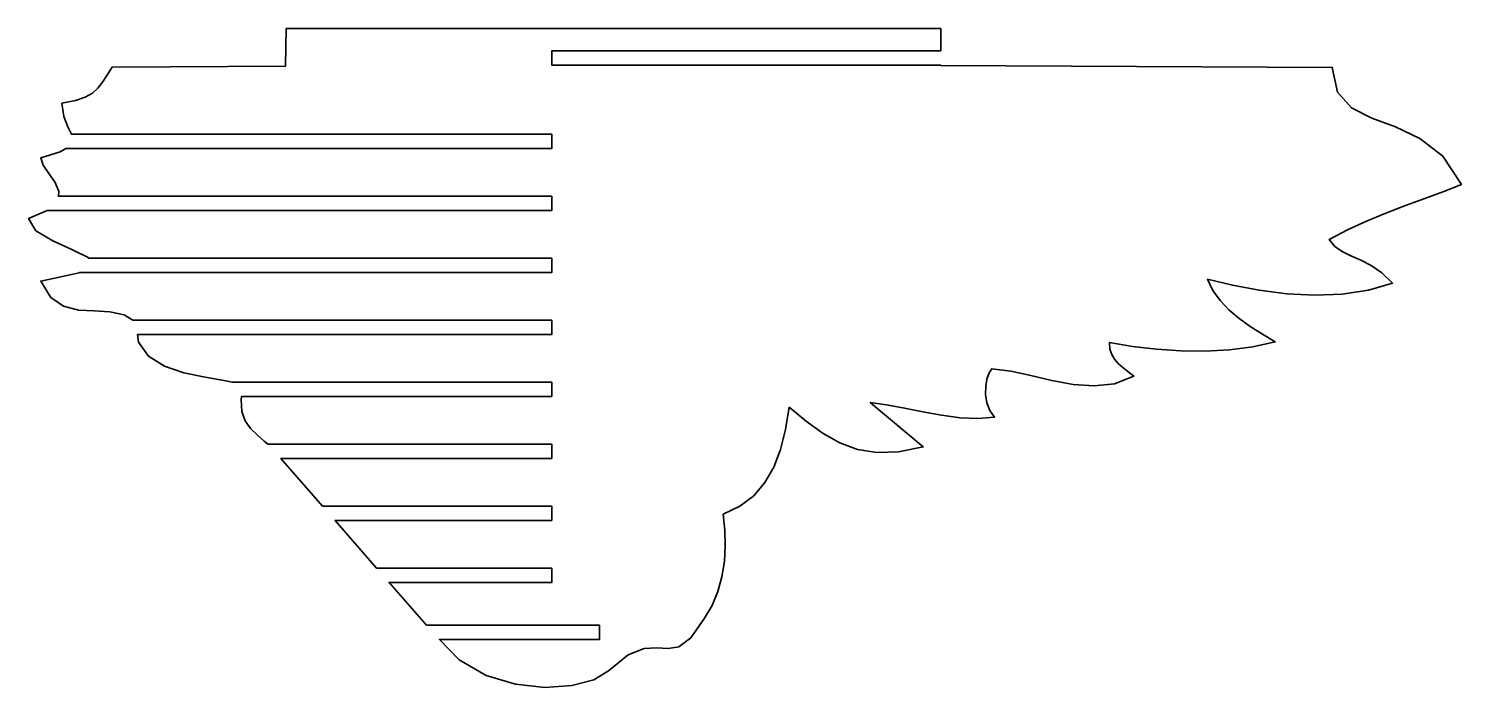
# Model space of a CAD drawing. Header units: millimetres. Extents: x -832 to 832, y -2001 to 2001.
# Drawn here: x -832 to -231, y 1333 to 1609 of the extents above; entities that cross this region are included whole.
import ezdxf

# ---------------------------------------------------------------- set-up
doc = ezdxf.new("R2010")
doc.units = ezdxf.units.MM
doc.header["$MEASUREMENT"] = 0
doc.layers.add('layer 1', color=7, linetype='Continuous')

msp = doc.modelspace()

# ---------------------------------------------------------------- linework, layer by layer
at = {"layer": 'layer 1', "color": 250, "lineweight": 35}
msp.add_open_spline([(-736.4755, 1438.5124), (-736.4755, 1438.5124), (-733.5173, 1435.9908), (-733.5173, 1435.9908), (-733.5173, 1435.9908), (-733.5173, 1435.9908), (-732.0567, 1434.6694), (-732.0567, 1434.6694), (-732.0567, 1434.6694), (-732.0567, 1434.6694), (-612.9057, 1434.6693), (-612.9057, 1434.6693), (-612.9057, 1434.6693), (-612.9057, 1434.6693), (-612.9057, 1428.6693), (-612.9057, 1428.6693), (-612.9057, 1428.6693), (-612.9057, 1428.6693), (-726.5211, 1428.6694), (-726.5211, 1428.6694), (-726.5211, 1428.6694), (-726.5211, 1428.6694), (-709.0562, 1408.6694), (-709.0562, 1408.6694), (-709.0562, 1408.6694), (-709.0562, 1408.6694), (-612.9058, 1408.6694), (-612.9058, 1408.6694), (-612.9058, 1408.6694), (-612.9058, 1408.6694), (-612.9058, 1402.6694), (-612.9058, 1402.6694), (-612.9058, 1402.6694), (-612.9058, 1402.6694), (-703.8167, 1402.6694), (-703.8167, 1402.6694), (-703.8167, 1402.6694), (-703.8167, 1402.6694), (-686.3516, 1382.6693), (-686.3516, 1382.6693), (-686.3516, 1382.6693), (-686.3516, 1382.6693), (-612.9058, 1382.6693), (-612.9058, 1382.6693), (-612.9058, 1382.6693), (-612.9058, 1382.6693), (-612.9058, 1376.6693), (-612.9058, 1376.6693), (-612.9058, 1376.6693), (-612.9058, 1376.6693), (-681.1121, 1376.6693), (-681.1121, 1376.6693), (-681.1121, 1376.6693), (-681.1121, 1376.6693), (-665.3937, 1358.6694), (-665.3937, 1358.6694), (-665.3937, 1358.6694), (-665.3937, 1358.6694), (-592.8784, 1358.6694), (-592.8784, 1358.6694), (-592.8784, 1358.6694), (-592.8784, 1358.6694), (-592.8784, 1352.6694), (-592.8784, 1352.6694), (-592.8784, 1352.6694), (-592.8784, 1352.6694), (-660.0438, 1352.6694), (-660.0438, 1352.6694), (-660.0438, 1352.6694), (-660.0438, 1352.6694), (-651.7688, 1344.149), (-651.7688, 1344.149), (-651.7688, 1344.149), (-651.7688, 1344.149), (-640.4017, 1337.6552), (-640.4017, 1337.6552), (-640.4017, 1337.6552), (-640.4017, 1337.6552), (-628.0527, 1333.9438), (-628.0527, 1333.9438), (-628.0527, 1333.9438), (-628.0527, 1333.9438), (-615.7373, 1332.6446), (-615.7373, 1332.6446), (-615.7373, 1332.6446), (-615.7373, 1332.6446), (-604.471, 1333.3875), (-604.471, 1333.3875), (-604.471, 1333.3875), (-604.471, 1333.3875), (-595.2693, 1335.8016), (-595.2693, 1335.8016), (-595.2693, 1335.8016), (-595.2693, 1335.8016), (-589.148, 1339.517), (-589.148, 1339.517), (-589.148, 1339.517), (-589.148, 1339.517), (-580.7977, 1346.2796), (-580.7977, 1346.2796), (-580.7977, 1346.2796), (-580.7977, 1346.2796), (-574.1857, 1348.9393), (-574.1857, 1348.9393), (-574.1857, 1348.9393), (-574.1857, 1348.9393), (-568.7859, 1349.2368), (-568.7859, 1349.2368), (-568.7859, 1349.2368), (-568.7859, 1349.2368), (-564.0726, 1348.9122), (-564.0726, 1348.9122), (-564.0726, 1348.9122), (-564.0726, 1348.9122), (-559.5203, 1349.7067), (-559.5203, 1349.7067), (-559.5203, 1349.7067), (-559.5203, 1349.7067), (-554.6028, 1353.3607), (-554.6028, 1353.3607), (-554.6028, 1353.3607), (-554.6028, 1353.3607), (-548.7949, 1361.6151), (-548.7949, 1361.6151), (-548.7949, 1361.6151), (-548.7949, 1361.6151), (-545.5844, 1367.0339), (-545.5844, 1367.0339), (-545.5844, 1367.0339), (-545.5844, 1367.0339), (-543.1618, 1372.8558), (-543.1618, 1372.8558), (-543.1618, 1372.8558), (-543.1618, 1372.8558), (-541.4721, 1379.0029), (-541.4721, 1379.0029), (-541.4721, 1379.0029), (-541.4721, 1379.0029), (-540.4598, 1385.3952), (-540.4598, 1385.3952), (-540.4598, 1385.3952), (-540.4598, 1385.3952), (-540.07, 1391.9549), (-540.07, 1391.9549), (-540.07, 1391.9549), (-540.07, 1391.9549), (-540.2472, 1398.6027), (-540.2472, 1398.6027), (-540.2472, 1398.6027), (-540.2472, 1398.6027), (-540.9365, 1405.2603), (-540.9365, 1405.2603), (-540.9365, 1405.2603), (-540.9365, 1405.2603), (-533.937, 1408.6147), (-533.937, 1408.6147), (-533.937, 1408.6147), (-533.937, 1408.6147), (-528.1565, 1413.046), (-528.1565, 1413.046), (-528.1565, 1413.046), (-528.1565, 1413.046), (-523.4729, 1418.5208), (-523.4729, 1418.5208), (-523.4729, 1418.5208), (-523.4729, 1418.5208), (-519.7644, 1425.0051), (-519.7644, 1425.0051), (-519.7644, 1425.0051), (-519.7644, 1425.0051), (-516.9092, 1432.4655), (-516.9092, 1432.4655), (-516.9092, 1432.4655), (-516.9092, 1432.4655), (-514.7853, 1440.8681), (-514.7853, 1440.8681), (-514.7853, 1440.8681), (-514.7853, 1440.8681), (-513.2709, 1450.1798), (-513.2709, 1450.1798), (-513.2709, 1450.1798), (-513.2709, 1450.1798), (-505.9987, 1444.2067), (-505.9987, 1444.2067), (-505.9987, 1444.2067), (-505.9987, 1444.2067), (-499.011, 1439.1499), (-499.011, 1439.1499), (-499.011, 1439.1499), (-499.011, 1439.1499), (-491.9854, 1435.1782), (-491.9854, 1435.1782), (-491.9854, 1435.1782), (-491.9854, 1435.1782), (-484.5988, 1432.4604), (-484.5988, 1432.4604), (-484.5988, 1432.4604), (-484.5988, 1432.4604), (-476.5286, 1431.1657), (-476.5286, 1431.1657), (-476.5286, 1431.1657), (-476.5286, 1431.1657), (-467.4524, 1431.4626), (-467.4524, 1431.4626), (-467.4524, 1431.4626), (-467.4524, 1431.4626), (-457.0471, 1433.5207), (-457.0471, 1433.5207), (-457.0471, 1433.5207), (-457.0471, 1433.5207), (-479.2743, 1452.1787), (-479.2743, 1452.1787), (-479.2743, 1452.1787), (-479.2743, 1452.1787), (-472.3849, 1451.144), (-472.3849, 1451.144), (-472.3849, 1451.144), (-472.3849, 1451.144), (-464.9586, 1449.7219), (-464.9586, 1449.7219), (-464.9586, 1449.7219), (-464.9586, 1449.7219), (-457.2058, 1448.176), (-457.2058, 1448.176), (-457.2058, 1448.176), (-457.2058, 1448.176), (-449.3367, 1446.7697), (-449.3367, 1446.7697), (-449.3367, 1446.7697), (-449.3367, 1446.7697), (-441.5613, 1445.7668), (-441.5613, 1445.7668), (-441.5613, 1445.7668), (-441.5613, 1445.7668), (-434.09, 1445.4306), (-434.09, 1445.4306), (-434.09, 1445.4306), (-434.09, 1445.4306), (-427.1332, 1446.0249), (-427.1332, 1446.0249), (-427.1332, 1446.0249), (-427.1332, 1446.0249), (-429.1287, 1448.778), (-429.1287, 1448.778), (-429.1287, 1448.778), (-429.1287, 1448.778), (-430.3377, 1452.0141), (-430.3377, 1452.0141), (-430.3377, 1452.0141), (-430.3377, 1452.0141), (-430.867, 1455.4709), (-430.867, 1455.4709), (-430.867, 1455.4709), (-430.867, 1455.4709), (-430.8234, 1458.8854), (-430.8234, 1458.8854), (-430.8234, 1458.8854), (-430.8234, 1458.8854), (-430.3136, 1461.9958), (-430.3136, 1461.9958), (-430.3136, 1461.9958), (-430.3136, 1461.9958), (-429.4446, 1464.539), (-429.4446, 1464.539), (-429.4446, 1464.539), (-429.4446, 1464.539), (-428.3231, 1466.2534), (-428.3231, 1466.2534), (-428.3231, 1466.2534), (-428.3231, 1466.2534), (-420.3342, 1465.2487), (-420.3342, 1465.2487), (-420.3342, 1465.2487), (-420.3342, 1465.2487), (-411.8432, 1463.4194), (-411.8432, 1463.4194), (-411.8432, 1463.4194), (-411.8432, 1463.4194), (-403.0438, 1461.3747), (-403.0438, 1461.3747), (-403.0438, 1461.3747), (-403.0438, 1461.3747), (-394.1303, 1459.7236), (-394.1303, 1459.7236), (-394.1303, 1459.7236), (-394.1303, 1459.7236), (-385.2963, 1459.0759), (-385.2963, 1459.0759), (-385.2963, 1459.0759), (-385.2963, 1459.0759), (-376.736, 1460.0402), (-376.736, 1460.0402), (-376.736, 1460.0402), (-376.736, 1460.0402), (-368.6433, 1463.2263), (-368.6433, 1463.2263), (-368.6433, 1463.2263), (-368.6433, 1463.2263), (-371.1449, 1465.1516), (-371.1449, 1465.1516), (-371.1449, 1465.1516), (-371.1449, 1465.1516), (-373.3672, 1466.8881), (-373.3672, 1466.8881), (-373.3672, 1466.8881), (-373.3672, 1466.8881), (-375.2715, 1468.5661), (-375.2715, 1468.5661), (-375.2715, 1468.5661), (-375.2715, 1468.5661), (-376.8195, 1470.3129), (-376.8195, 1470.3129), (-376.8195, 1470.3129), (-376.8195, 1470.3129), (-377.9728, 1472.2587), (-377.9728, 1472.2587), (-377.9728, 1472.2587), (-377.9728, 1472.2587), (-378.6929, 1474.5312), (-378.6929, 1474.5312), (-378.6929, 1474.5312), (-378.6929, 1474.5312), (-378.9414, 1477.2602), (-378.9414, 1477.2602), (-378.9414, 1477.2602), (-378.9414, 1477.2602), (-369.2693, 1475.6665), (-369.2693, 1475.6665), (-369.2693, 1475.6665), (-369.2693, 1475.6665), (-359.2315, 1474.5017), (-359.2315, 1474.5017), (-359.2315, 1474.5017), (-359.2315, 1474.5017), (-348.9931, 1473.8361), (-348.9931, 1473.8361), (-348.9931, 1473.8361), (-348.9931, 1473.8361), (-338.7189, 1473.7387), (-338.7189, 1473.7387), (-338.7189, 1473.7387), (-338.7189, 1473.7387), (-328.5739, 1474.2802), (-328.5739, 1474.2802), (-328.5739, 1474.2802), (-328.5739, 1474.2802), (-318.7229, 1475.5297), (-318.7229, 1475.5297), (-318.7229, 1475.5297), (-318.7229, 1475.5297), (-309.3312, 1477.5578), (-309.3312, 1477.5578), (-309.3312, 1477.5578), (-309.3312, 1477.5578), (-314.7688, 1480.7763), (-314.7688, 1480.7763), (-314.7688, 1480.7763), (-314.7688, 1480.7763), (-319.8903, 1484.052), (-319.8903, 1484.052), (-319.8903, 1484.052), (-319.8903, 1484.052), (-324.6101, 1487.457), (-324.6101, 1487.457), (-324.6101, 1487.457), (-324.6101, 1487.457), (-328.8428, 1491.0637), (-328.8428, 1491.0637), (-328.8428, 1491.0637), (-328.8428, 1491.0637), (-332.5031, 1494.9445), (-332.5031, 1494.9445), (-332.5031, 1494.9445), (-332.5031, 1494.9445), (-335.5053, 1499.1718), (-335.5053, 1499.1718), (-335.5053, 1499.1718), (-335.5053, 1499.1718), (-337.7643, 1503.8181), (-337.7643, 1503.8181), (-337.7643, 1503.8181), (-337.7643, 1503.8181), (-327.3368, 1501.3076), (-327.3368, 1501.3076), (-327.3368, 1501.3076), (-327.3368, 1501.3076), (-316.1432, 1499.2312), (-316.1432, 1499.2312), (-316.1432, 1499.2312), (-316.1432, 1499.2312), (-304.5115, 1497.7863), (-304.5115, 1497.7863), (-304.5115, 1497.7863), (-304.5115, 1497.7863), (-292.7692, 1497.1696), (-292.7692, 1497.1696), (-292.7692, 1497.1696), (-292.7692, 1497.1696), (-281.2442, 1497.5783), (-281.2442, 1497.5783), (-281.2442, 1497.5783), (-281.2442, 1497.5783), (-270.2639, 1499.2087), (-270.2639, 1499.2087), (-270.2639, 1499.2087), (-270.2639, 1499.2087), (-260.1566, 1502.2583), (-260.1566, 1502.2583), (-260.1566, 1502.2583), (-260.1566, 1502.2583), (-264.5794, 1506.5117), (-264.5794, 1506.5117), (-264.5794, 1506.5117), (-264.5794, 1506.5117), (-269.069, 1509.5817), (-269.069, 1509.5817), (-269.069, 1509.5817), (-269.069, 1509.5817), (-273.4614, 1511.8479), (-273.4614, 1511.8479), (-273.4614, 1511.8479), (-273.4614, 1511.8479), (-277.5921, 1513.6909), (-277.5921, 1513.6909), (-277.5921, 1513.6909), (-277.5921, 1513.6909), (-281.2969, 1515.4909), (-281.2969, 1515.4909), (-281.2969, 1515.4909), (-281.2969, 1515.4909), (-284.4116, 1517.6281), (-284.4116, 1517.6281), (-284.4116, 1517.6281), (-284.4116, 1517.6281), (-286.7721, 1520.4831), (-286.7721, 1520.4831), (-286.7721, 1520.4831), (-286.7721, 1520.4831), (-279.1184, 1524.5507), (-279.1184, 1524.5507), (-279.1184, 1524.5507), (-279.1184, 1524.5507), (-271.1093, 1528.2346), (-271.1093, 1528.2346), (-271.1093, 1528.2346), (-271.1093, 1528.2346), (-262.9037, 1531.614), (-262.9037, 1531.614), (-262.9037, 1531.614), (-262.9037, 1531.614), (-254.66, 1534.7675), (-254.66, 1534.7675), (-254.66, 1534.7675), (-254.66, 1534.7675), (-246.537, 1537.7739), (-246.537, 1537.7739), (-246.537, 1537.7739), (-246.537, 1537.7739), (-238.6934, 1540.7116), (-238.6934, 1540.7116), (-238.6934, 1540.7116), (-238.6934, 1540.7116), (-231.2877, 1543.6599), (-231.2877, 1543.6599), (-231.2877, 1543.6599), (-231.2877, 1543.6599), (-239.0687, 1555.4633), (-239.0687, 1555.4633), (-239.0687, 1555.4633), (-239.0687, 1555.4633), (-248.6644, 1562.9406), (-248.6644, 1562.9406), (-248.6644, 1562.9406), (-248.6644, 1562.9406), (-258.9772, 1567.7279), (-258.9772, 1567.7279), (-258.9772, 1567.7279), (-258.9772, 1567.7279), (-268.9091, 1571.4608), (-268.9091, 1571.4608), (-268.9091, 1571.4608), (-268.9091, 1571.4608), (-277.3624, 1575.7752), (-277.3624, 1575.7752), (-277.3624, 1575.7752), (-277.3624, 1575.7752), (-283.2393, 1582.307), (-283.2393, 1582.307), (-283.2393, 1582.307), (-283.2393, 1582.307), (-285.4423, 1592.6922), (-285.4423, 1592.6922), (-285.4423, 1592.6922), (-285.4423, 1592.6922), (-449.7134, 1593.5257), (-449.7134, 1593.5257), (-449.7134, 1593.5257), (-449.7134, 1593.5257), (-449.7134, 1593.6694), (-449.7134, 1593.6694), (-449.7134, 1593.6694), (-449.7134, 1593.6694), (-612.9057, 1593.6694), (-612.9057, 1593.6694), (-612.9057, 1593.6694), (-612.9057, 1593.6694), (-612.9057, 1599.6694), (-612.9057, 1599.6694), (-612.9057, 1599.6694), (-612.9057, 1599.6694), (-449.7134, 1599.6694), (-449.7134, 1599.6694), (-449.7134, 1599.6694), (-449.7134, 1599.6694), (-449.7134, 1608.977), (-449.7134, 1608.977), (-449.7134, 1608.977), (-449.7134, 1608.977), (-724.3257, 1608.977), (-724.3257, 1608.977), (-724.3257, 1608.977), (-724.3257, 1608.977), (-724.6521, 1593.2229), (-724.6521, 1593.2229), (-724.6521, 1593.2229), (-724.6521, 1593.2229), (-797.3683, 1592.8232), (-797.3683, 1592.8232), (-797.3683, 1592.8232), (-797.3683, 1592.8232), (-799.5637, 1589.3867), (-799.5637, 1589.3867), (-799.5637, 1589.3867), (-799.5637, 1589.3867), (-801.4158, 1586.4648), (-801.4158, 1586.4648), (-801.4158, 1586.4648), (-801.4158, 1586.4648), (-803.2911, 1584.0059), (-803.2911, 1584.0059), (-803.2911, 1584.0059), (-803.2911, 1584.0059), (-805.5564, 1581.9576), (-805.5564, 1581.9576), (-805.5564, 1581.9576), (-805.5564, 1581.9576), (-808.5783, 1580.2674), (-808.5783, 1580.2674), (-808.5783, 1580.2674), (-808.5783, 1580.2674), (-812.7234, 1578.8835), (-812.7234, 1578.8835), (-812.7234, 1578.8835), (-812.7234, 1578.8835), (-818.3582, 1577.7539), (-818.3582, 1577.7539), (-818.3582, 1577.7539), (-818.3582, 1577.7539), (-817.5853, 1572.1015), (-817.5853, 1572.1015), (-817.5853, 1572.1015), (-817.5853, 1572.1015), (-815.9033, 1567.7849), (-815.9033, 1567.7849), (-815.9033, 1567.7849), (-815.9033, 1567.7849), (-814.3617, 1564.6694), (-814.3617, 1564.6694), (-814.3617, 1564.6694), (-814.3617, 1564.6694), (-612.9058, 1564.6693), (-612.9058, 1564.6693), (-612.9058, 1564.6693), (-612.9058, 1564.6693), (-612.9058, 1558.6693), (-612.9058, 1558.6693), (-612.9058, 1558.6693), (-612.9058, 1558.6693), (-816.7109, 1558.6694), (-816.7109, 1558.6694), (-816.7109, 1558.6694), (-816.7109, 1558.6694), (-819.1848, 1557.3669), (-819.1848, 1557.3669), (-819.1848, 1557.3669), (-819.1848, 1557.3669), (-827.2826, 1554.848), (-827.2826, 1554.848), (-827.2826, 1554.848), (-827.2826, 1554.848), (-826.2202, 1551.6638), (-826.2202, 1551.6638), (-826.2202, 1551.6638), (-826.2202, 1551.6638), (-823.8101, 1548.1718), (-823.8101, 1548.1718), (-823.8101, 1548.1718), (-823.8101, 1548.1718), (-821.2177, 1544.4627), (-821.2177, 1544.4627), (-821.2177, 1544.4627), (-821.2177, 1544.4627), (-819.6089, 1540.6268), (-819.6089, 1540.6268), (-819.6089, 1540.6268), (-819.6089, 1540.6268), (-819.8821, 1538.6694), (-819.8821, 1538.6694), (-819.8821, 1538.6694), (-819.8821, 1538.6694), (-612.9058, 1538.6694), (-612.9058, 1538.6694), (-612.9058, 1538.6694), (-612.9058, 1538.6694), (-612.9058, 1532.6694), (-612.9058, 1532.6694), (-612.9058, 1532.6694), (-612.9058, 1532.6694), (-824.6123, 1532.6694), (-824.6123, 1532.6694), (-824.6123, 1532.6694), (-824.6123, 1532.6694), (-832.3399, 1529.2647), (-832.3399, 1529.2647), (-832.3399, 1529.2647), (-832.3399, 1529.2647), (-829.3276, 1524.174), (-829.3276, 1524.174), (-829.3276, 1524.174), (-829.3276, 1524.174), (-822.2307, 1519.8988), (-822.2307, 1519.8988), (-822.2307, 1519.8988), (-822.2307, 1519.8988), (-813.9575, 1516.2199), (-813.9575, 1516.2199), (-813.9575, 1516.2199), (-813.9575, 1516.2199), (-807.4174, 1512.9184), (-807.4174, 1512.9184), (-807.4174, 1512.9184), (-807.4174, 1512.9184), (-807.267, 1512.6694), (-807.267, 1512.6694), (-807.267, 1512.6694), (-807.267, 1512.6694), (-612.9058, 1512.6694), (-612.9058, 1512.6694), (-612.9058, 1512.6694), (-612.9058, 1512.6694), (-612.9058, 1506.6694), (-612.9058, 1506.6694), (-612.9058, 1506.6694), (-612.9058, 1506.6694), (-810.997, 1506.6694), (-810.997, 1506.6694), (-810.997, 1506.6694), (-810.997, 1506.6694), (-811.171, 1506.5706), (-811.171, 1506.5706), (-811.171, 1506.5706), (-811.171, 1506.5706), (-827.2826, 1503.0865), (-827.2826, 1503.0865), (-827.2826, 1503.0865), (-827.2826, 1503.0865), (-823.0857, 1496.1904), (-823.0857, 1496.1904), (-823.0857, 1496.1904), (-823.0857, 1496.1904), (-817.6638, 1492.4864), (-817.6638, 1492.4864), (-817.6638, 1492.4864), (-817.6638, 1492.4864), (-811.444, 1490.9432), (-811.444, 1490.9432), (-811.444, 1490.9432), (-811.444, 1490.9432), (-804.853, 1490.5288), (-804.853, 1490.5288), (-804.853, 1490.5288), (-804.853, 1490.5288), (-798.318, 1490.2114), (-798.318, 1490.2114), (-798.318, 1490.2114), (-798.318, 1490.2114), (-792.2656, 1488.9593), (-792.2656, 1488.9593), (-792.2656, 1488.9593), (-792.2656, 1488.9593), (-788.6065, 1486.6694), (-788.6065, 1486.6694), (-788.6065, 1486.6694), (-788.6065, 1486.6694), (-612.9058, 1486.6694), (-612.9058, 1486.6694), (-612.9058, 1486.6694), (-612.9058, 1486.6694), (-612.9058, 1480.6693), (-612.9058, 1480.6693), (-612.9058, 1480.6693), (-612.9058, 1480.6693), (-786.6077, 1480.6694), (-786.6077, 1480.6694), (-786.6077, 1480.6694), (-786.6077, 1480.6694), (-786.2844, 1477.4885), (-786.2844, 1477.4885), (-786.2844, 1477.4885), (-786.2844, 1477.4885), (-782.0767, 1471.5383), (-782.0767, 1471.5383), (-782.0767, 1471.5383), (-782.0767, 1471.5383), (-775.4036, 1467.4145), (-775.4036, 1467.4145), (-775.4036, 1467.4145), (-775.4036, 1467.4145), (-767.1682, 1464.6409), (-767.1682, 1464.6409), (-767.1682, 1464.6409), (-767.1682, 1464.6409), (-758.2748, 1462.7419), (-758.2748, 1462.7419), (-758.2748, 1462.7419), (-758.2748, 1462.7419), (-749.6265, 1461.2414), (-749.6265, 1461.2414), (-749.6265, 1461.2414), (-749.6265, 1461.2414), (-746.907, 1460.6694), (-746.907, 1460.6694), (-746.907, 1460.6694), (-746.907, 1460.6694), (-612.9058, 1460.6693), (-612.9058, 1460.6693), (-612.9058, 1460.6693), (-612.9058, 1460.6693), (-612.9058, 1454.6693), (-612.9058, 1454.6693), (-612.9058, 1454.6693), (-612.9058, 1454.6693), (-742.9874, 1454.6694), (-742.9874, 1454.6694), (-742.9874, 1454.6694), (-742.9874, 1454.6694), (-743.2107, 1453.3723), (-743.2107, 1453.3723), (-743.2107, 1453.3723), (-743.2107, 1453.3723), (-742.8887, 1448.3878), (-742.8887, 1448.3878), (-742.8887, 1448.3878), (-742.8887, 1448.3878), (-741.4597, 1444.4342), (-741.4597, 1444.4342), (-741.4597, 1444.4342), (-741.4597, 1444.4342), (-739.2224, 1441.2347), (-739.2224, 1441.2347), (-739.2224, 1441.2347), (-739.2224, 1441.2347), (-736.4755, 1438.5124), (-736.4755, 1438.5124)], degree=3, knots=[0, 0, 0, 0, 0.0052083333333333, 0.0052083333333333, 0.0052083333333333, 0.0052083333333333, 0.0104166666666667, 0.0104166666666667, 0.0104166666666667, 0.0104166666666667, 0.015625, 0.015625, 0.015625, 0.015625, 0.0208333333333333, 0.0208333333333333, 0.0208333333333333, 0.0208333333333333, 0.0260416666666667, 0.0260416666666667, 0.0260416666666667, 0.0260416666666667, 0.03125, 0.03125, 0.03125, 0.03125, 0.0364583333333333, 0.0364583333333333, 0.0364583333333333, 0.0364583333333333, 0.0416666666666667, 0.0416666666666667, 0.0416666666666667, 0.0416666666666667, 0.046875, 0.046875, 0.046875, 0.046875, 0.0520833333333333, 0.0520833333333333, 0.0520833333333333, 0.0520833333333333, 0.0572916666666667, 0.0572916666666667, 0.0572916666666667, 0.0572916666666667, 0.0625, 0.0625, 0.0625, 0.0625, 0.0677083333333333, 0.0677083333333333, 0.0677083333333333, 0.0677083333333333, 0.0729166666666667, 0.0729166666666667, 0.0729166666666667, 0.0729166666666667, 0.078125, 0.078125, 0.078125, 0.078125, 0.0833333333333333, 0.0833333333333333, 0.0833333333333333, 0.0833333333333333, 0.0885416666666667, 0.0885416666666667, 0.0885416666666667, 0.0885416666666667, 0.09375, 0.09375, 0.09375, 0.09375, 0.0989583333333333, 0.0989583333333333, 0.0989583333333333, 0.0989583333333333, 0.1041666666666667, 0.1041666666666667, 0.1041666666666667, 0.1041666666666667, 0.109375, 0.109375, 0.109375, 0.109375, 0.1145833333333333, 0.1145833333333333, 0.1145833333333333, 0.1145833333333333, 0.1197916666666667, 0.1197916666666667, 0.1197916666666667, 0.1197916666666667, 0.125, 0.125, 0.125, 0.125, 0.1302083333333333, 0.1302083333333333, 0.1302083333333333, 0.1302083333333333, 0.1354166666666667, 0.1354166666666667, 0.1354166666666667, 0.1354166666666667, 0.140625, 0.140625, 0.140625, 0.140625, 0.1458333333333333, 0.1458333333333333, 0.1458333333333333, 0.1458333333333333, 0.1510416666666667, 0.1510416666666667, 0.1510416666666667, 0.1510416666666667, 0.15625, 0.15625, 0.15625, 0.15625, 0.1614583333333333, 0.1614583333333333, 0.1614583333333333, 0.1614583333333333, 0.1666666666666667, 0.1666666666666667, 0.1666666666666667, 0.1666666666666667, 0.171875, 0.171875, 0.171875, 0.171875, 0.1770833333333333, 0.1770833333333333, 0.1770833333333333, 0.1770833333333333, 0.1822916666666667, 0.1822916666666667, 0.1822916666666667, 0.1822916666666667, 0.1875, 0.1875, 0.1875, 0.1875, 0.1927083333333333, 0.1927083333333333, 0.1927083333333333, 0.1927083333333333, 0.1979166666666667, 0.1979166666666667, 0.1979166666666667, 0.1979166666666667, 0.203125, 0.203125, 0.203125, 0.203125, 0.2083333333333333, 0.2083333333333333, 0.2083333333333333, 0.2083333333333333, 0.2135416666666667, 0.2135416666666667, 0.2135416666666667, 0.2135416666666667, 0.21875, 0.21875, 0.21875, 0.21875, 0.2239583333333333, 0.2239583333333333, 0.2239583333333333, 0.2239583333333333, 0.2291666666666667, 0.2291666666666667, 0.2291666666666667, 0.2291666666666667, 0.234375, 0.234375, 0.234375, 0.234375, 0.2395833333333333, 0.2395833333333333, 0.2395833333333333, 0.2395833333333333, 0.2447916666666667, 0.2447916666666667, 0.2447916666666667, 0.2447916666666667, 0.25, 0.25, 0.25, 0.25, 0.2552083333333333, 0.2552083333333333, 0.2552083333333333, 0.2552083333333333, 0.2604166666666667, 0.2604166666666667, 0.2604166666666667, 0.2604166666666667, 0.265625, 0.265625, 0.265625, 0.265625, 0.2708333333333333, 0.2708333333333333, 0.2708333333333333, 0.2708333333333333, 0.2760416666666667, 0.2760416666666667, 0.2760416666666667, 0.2760416666666667, 0.28125, 0.28125, 0.28125, 0.28125, 0.2864583333333333, 0.2864583333333333, 0.2864583333333333, 0.2864583333333333, 0.2916666666666667, 0.2916666666666667, 0.2916666666666667, 0.2916666666666667, 0.296875, 0.296875, 0.296875, 0.296875, 0.3020833333333333, 0.3020833333333333, 0.3020833333333333, 0.3020833333333333, 0.3072916666666667, 0.3072916666666667, 0.3072916666666667, 0.3072916666666667, 0.3125, 0.3125, 0.3125, 0.3125, 0.3177083333333333, 0.3177083333333333, 0.3177083333333333, 0.3177083333333333, 0.3229166666666667, 0.3229166666666667, 0.3229166666666667, 0.3229166666666667, 0.328125, 0.328125, 0.328125, 0.328125, 0.3333333333333333, 0.3333333333333333, 0.3333333333333333, 0.3333333333333333, 0.3385416666666667, 0.3385416666666667, 0.3385416666666667, 0.3385416666666667, 0.34375, 0.34375, 0.34375, 0.34375, 0.3489583333333333, 0.3489583333333333, 0.3489583333333333, 0.3489583333333333, 0.3541666666666667, 0.3541666666666667, 0.3541666666666667, 0.3541666666666667, 0.359375, 0.359375, 0.359375, 0.359375, 0.3645833333333333, 0.3645833333333333, 0.3645833333333333, 0.3645833333333333, 0.3697916666666667, 0.3697916666666667, 0.3697916666666667, 0.3697916666666667, 0.375, 0.375, 0.375, 0.375, 0.3802083333333333, 0.3802083333333333, 0.3802083333333333, 0.3802083333333333, 0.3854166666666667, 0.3854166666666667, 0.3854166666666667, 0.3854166666666667, 0.390625, 0.390625, 0.390625, 0.390625, 0.3958333333333333, 0.3958333333333333, 0.3958333333333333, 0.3958333333333333, 0.4010416666666667, 0.4010416666666667, 0.4010416666666667, 0.4010416666666667, 0.40625, 0.40625, 0.40625, 0.40625, 0.4114583333333333, 0.4114583333333333, 0.4114583333333333, 0.4114583333333333, 0.4166666666666667, 0.4166666666666667, 0.4166666666666667, 0.4166666666666667, 0.421875, 0.421875, 0.421875, 0.421875, 0.4270833333333333, 0.4270833333333333, 0.4270833333333333, 0.4270833333333333, 0.4322916666666667, 0.4322916666666667, 0.4322916666666667, 0.4322916666666667, 0.4375, 0.4375, 0.4375, 0.4375, 0.4427083333333333, 0.4427083333333333, 0.4427083333333333, 0.4427083333333333, 0.4479166666666667, 0.4479166666666667, 0.4479166666666667, 0.4479166666666667, 0.453125, 0.453125, 0.453125, 0.453125, 0.4583333333333333, 0.4583333333333333, 0.4583333333333333, 0.4583333333333333, 0.4635416666666667, 0.4635416666666667, 0.4635416666666667, 0.4635416666666667, 0.46875, 0.46875, 0.46875, 0.46875, 0.4739583333333333, 0.4739583333333333, 0.4739583333333333, 0.4739583333333333, 0.4791666666666667, 0.4791666666666667, 0.4791666666666667, 0.4791666666666667, 0.484375, 0.484375, 0.484375, 0.484375, 0.4895833333333333, 0.4895833333333333, 0.4895833333333333, 0.4895833333333333, 0.4947916666666667, 0.4947916666666667, 0.4947916666666667, 0.4947916666666667, 0.5, 0.5, 0.5, 0.5, 0.5052083333333334, 0.5052083333333334, 0.5052083333333334, 0.5052083333333334, 0.5104166666666666, 0.5104166666666666, 0.5104166666666666, 0.5104166666666666, 0.515625, 0.515625, 0.515625, 0.515625, 0.5208333333333334, 0.5208333333333334, 0.5208333333333334, 0.5208333333333334, 0.5260416666666666, 0.5260416666666666, 0.5260416666666666, 0.5260416666666666, 0.53125, 0.53125, 0.53125, 0.53125, 0.5364583333333334, 0.5364583333333334, 0.5364583333333334, 0.5364583333333334, 0.5416666666666666, 0.5416666666666666, 0.5416666666666666, 0.5416666666666666, 0.546875, 0.546875, 0.546875, 0.546875, 0.5520833333333334, 0.5520833333333334, 0.5520833333333334, 0.5520833333333334, 0.5572916666666666, 0.5572916666666666, 0.5572916666666666, 0.5572916666666666, 0.5625, 0.5625, 0.5625, 0.5625, 0.5677083333333334, 0.5677083333333334, 0.5677083333333334, 0.5677083333333334, 0.5729166666666666, 0.5729166666666666, 0.5729166666666666, 0.5729166666666666, 0.578125, 0.578125, 0.578125, 0.578125, 0.5833333333333334, 0.5833333333333334, 0.5833333333333334, 0.5833333333333334, 0.5885416666666666, 0.5885416666666666, 0.5885416666666666, 0.5885416666666666, 0.59375, 0.59375, 0.59375, 0.59375, 0.5989583333333334, 0.5989583333333334, 0.5989583333333334, 0.5989583333333334, 0.6041666666666666, 0.6041666666666666, 0.6041666666666666, 0.6041666666666666, 0.609375, 0.609375, 0.609375, 0.609375, 0.6145833333333334, 0.6145833333333334, 0.6145833333333334, 0.6145833333333334, 0.6197916666666666, 0.6197916666666666, 0.6197916666666666, 0.6197916666666666, 0.625, 0.625, 0.625, 0.625, 0.6302083333333334, 0.6302083333333334, 0.6302083333333334, 0.6302083333333334, 0.6354166666666666, 0.6354166666666666, 0.6354166666666666, 0.6354166666666666, 0.640625, 0.640625, 0.640625, 0.640625, 0.6458333333333334, 0.6458333333333334, 0.6458333333333334, 0.6458333333333334, 0.6510416666666666, 0.6510416666666666, 0.6510416666666666, 0.6510416666666666, 0.65625, 0.65625, 0.65625, 0.65625, 0.6614583333333334, 0.6614583333333334, 0.6614583333333334, 0.6614583333333334, 0.6666666666666666, 0.6666666666666666, 0.6666666666666666, 0.6666666666666666, 0.671875, 0.671875, 0.671875, 0.671875, 0.6770833333333334, 0.6770833333333334, 0.6770833333333334, 0.6770833333333334, 0.6822916666666666, 0.6822916666666666, 0.6822916666666666, 0.6822916666666666, 0.6875, 0.6875, 0.6875, 0.6875, 0.6927083333333334, 0.6927083333333334, 0.6927083333333334, 0.6927083333333334, 0.6979166666666666, 0.6979166666666666, 0.6979166666666666, 0.6979166666666666, 0.703125, 0.703125, 0.703125, 0.703125, 0.7083333333333334, 0.7083333333333334, 0.7083333333333334, 0.7083333333333334, 0.7135416666666666, 0.7135416666666666, 0.7135416666666666, 0.7135416666666666, 0.71875, 0.71875, 0.71875, 0.71875, 0.7239583333333334, 0.7239583333333334, 0.7239583333333334, 0.7239583333333334, 0.7291666666666666, 0.7291666666666666, 0.7291666666666666, 0.7291666666666666, 0.734375, 0.734375, 0.734375, 0.734375, 0.7395833333333334, 0.7395833333333334, 0.7395833333333334, 0.7395833333333334, 0.7447916666666666, 0.7447916666666666, 0.7447916666666666, 0.7447916666666666, 0.75, 0.75, 0.75, 0.75, 0.7552083333333334, 0.7552083333333334, 0.7552083333333334, 0.7552083333333334, 0.7604166666666666, 0.7604166666666666, 0.7604166666666666, 0.7604166666666666, 0.765625, 0.765625, 0.765625, 0.765625, 0.7708333333333334, 0.7708333333333334, 0.7708333333333334, 0.7708333333333334, 0.7760416666666666, 0.7760416666666666, 0.7760416666666666, 0.7760416666666666, 0.78125, 0.78125, 0.78125, 0.78125, 0.7864583333333334, 0.7864583333333334, 0.7864583333333334, 0.7864583333333334, 0.7916666666666666, 0.7916666666666666, 0.7916666666666666, 0.7916666666666666, 0.796875, 0.796875, 0.796875, 0.796875, 0.8020833333333334, 0.8020833333333334, 0.8020833333333334, 0.8020833333333334, 0.8072916666666666, 0.8072916666666666, 0.8072916666666666, 0.8072916666666666, 0.8125, 0.8125, 0.8125, 0.8125, 0.8177083333333334, 0.8177083333333334, 0.8177083333333334, 0.8177083333333334, 0.8229166666666666, 0.8229166666666666, 0.8229166666666666, 0.8229166666666666, 0.828125, 0.828125, 0.828125, 0.828125, 0.8333333333333334, 0.8333333333333334, 0.8333333333333334, 0.8333333333333334, 0.8385416666666666, 0.8385416666666666, 0.8385416666666666, 0.8385416666666666, 0.84375, 0.84375, 0.84375, 0.84375, 0.8489583333333334, 0.8489583333333334, 0.8489583333333334, 0.8489583333333334, 0.8541666666666666, 0.8541666666666666, 0.8541666666666666, 0.8541666666666666, 0.859375, 0.859375, 0.859375, 0.859375, 0.8645833333333334, 0.8645833333333334, 0.8645833333333334, 0.8645833333333334, 0.8697916666666666, 0.8697916666666666, 0.8697916666666666, 0.8697916666666666, 0.875, 0.875, 0.875, 0.875, 0.8802083333333334, 0.8802083333333334, 0.8802083333333334, 0.8802083333333334, 0.8854166666666666, 0.8854166666666666, 0.8854166666666666, 0.8854166666666666, 0.890625, 0.890625, 0.890625, 0.890625, 0.8958333333333334, 0.8958333333333334, 0.8958333333333334, 0.8958333333333334, 0.9010416666666666, 0.9010416666666666, 0.9010416666666666, 0.9010416666666666, 0.90625, 0.90625, 0.90625, 0.90625, 0.9114583333333334, 0.9114583333333334, 0.9114583333333334, 0.9114583333333334, 0.9166666666666666, 0.9166666666666666, 0.9166666666666666, 0.9166666666666666, 0.921875, 0.921875, 0.921875, 0.921875, 0.9270833333333334, 0.9270833333333334, 0.9270833333333334, 0.9270833333333334, 0.9322916666666666, 0.9322916666666666, 0.9322916666666666, 0.9322916666666666, 0.9375, 0.9375, 0.9375, 0.9375, 0.9427083333333334, 0.9427083333333334, 0.9427083333333334, 0.9427083333333334, 0.9479166666666666, 0.9479166666666666, 0.9479166666666666, 0.9479166666666666, 0.953125, 0.953125, 0.953125, 0.953125, 0.9583333333333334, 0.9583333333333334, 0.9583333333333334, 0.9583333333333334, 0.9635416666666666, 0.9635416666666666, 0.9635416666666666, 0.9635416666666666, 0.96875, 0.96875, 0.96875, 0.96875, 0.9739583333333334, 0.9739583333333334, 0.9739583333333334, 0.9739583333333334, 0.9791666666666666, 0.9791666666666666, 0.9791666666666666, 0.9791666666666666, 0.984375, 0.984375, 0.984375, 0.984375, 0.9895833333333334, 0.9895833333333334, 0.9895833333333334, 0.9895833333333334, 1, 1, 1, 1], dxfattribs=at)

doc.saveas('drawing.dxf')
